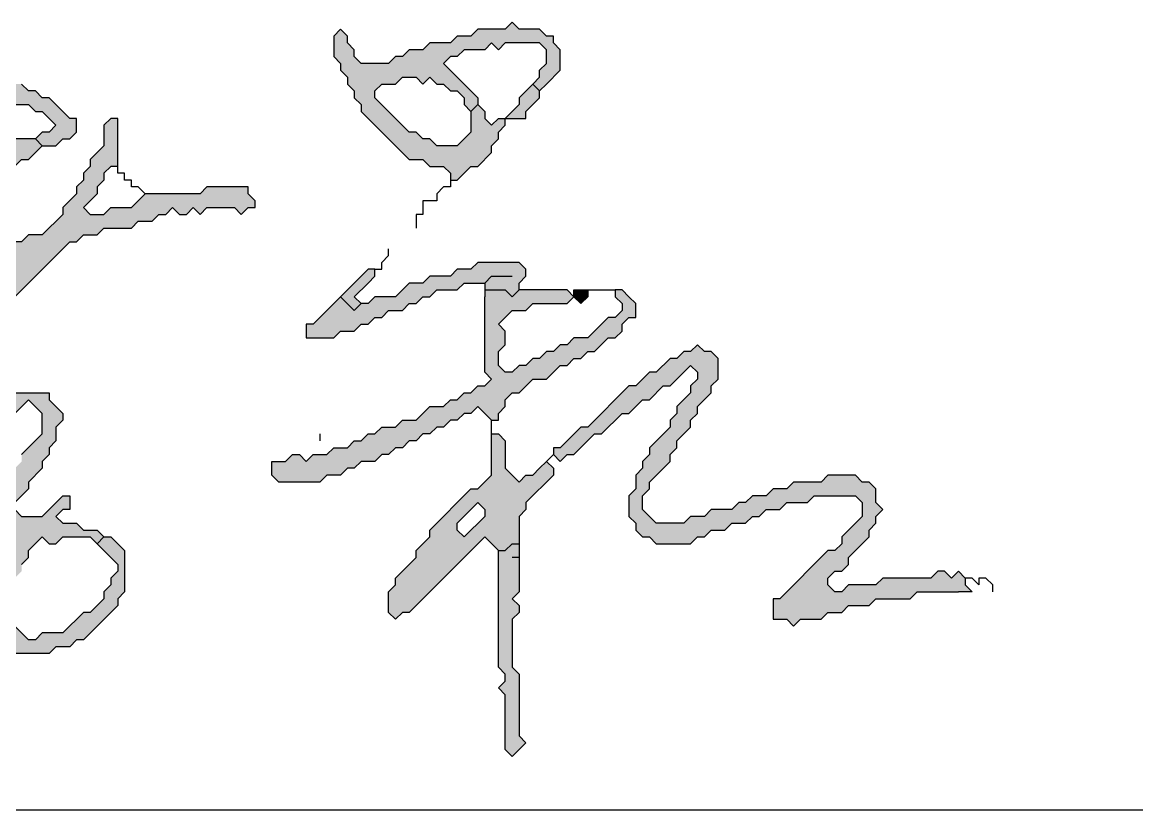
# Model space of a CAD drawing. Header units: millimetres. Extents: x 434053 to 1059003, y -2417481 to 936527.
# Drawn here: x 634344 to 635326, y -2047353 to -2046659 of the extents above; entities that cross this region are included whole.
import ezdxf

# ---------------------------------------------------------------- set-up
doc = ezdxf.new("R2010")
doc.units = ezdxf.units.MM
doc.header["$LTSCALE"] = 1000
doc.header["$MEASUREMENT"] = 0
for name, color, linetype in [('TITLIN', 7, 'Continuous'), ('图框层', 3, 'Continuous'), ('电子签名', 6, 'Continuous')]:
    doc.layers.add(name, color=color, linetype=linetype)

# ---------------------------------------------------------------- blocks, each defined once
blk = doc.blocks.new('fdaf')
at = {"linetype": 'Continuous'}
h = blk.add_hatch(color=256, dxfattribs=at)
h.paths.add_polyline_path([(1541.811449690722, 683.8900260612882), (1541.811449690722, 704.89002606129), (1534.812149689533, 711.8893260429213), (1534.812149689533, 718.890726050322), (1527.812849688315, 718.890726050322), (1520.811449671135, 725.8900260515093), (1499.813549667597, 725.8900260515093), (1492.812149669946, 732.8893260526984), (1485.812849688315, 725.8900260515093), (1457.811449671135, 725.8900260515093), (1450.812149669946, 718.890726050322), (1436.811449671135, 718.890726050322), (1429.812149669946, 711.8893260429213), (1408.812149689533, 711.8893260429213), (1401.812849688315, 704.89002606129), (1387.812149689533, 704.89002606129), (1380.810749672324, 697.8907260601009), (1373.811449671135, 697.8907260601009), (1366.812149669946, 690.8893260624773), (1338.812849668757, 690.8893260624773), (1331.813549687125, 697.8907260601009), (1331.813549687125, 704.89002606129), (1324.812149689533, 711.8893260429213), (1324.812149689533, 718.890726050322), (1317.812849688344, 725.8900260515093), (1310.811449671135, 718.890726050322), (1310.811449671135, 697.8907260601009), (1317.812849688344, 690.8893260624773), (1317.812849688344, 683.8900260612882), (1324.812149689533, 676.8907260601009), (1324.812149689533, 669.8893260527002), (1331.813549687125, 662.8900260515111), (1331.813549687125, 655.8907260503202), (1338.812849668757, 648.8893260527002), (1338.812849668757, 641.8900260515111), (1387.812149689533, 592.890726050322), (1401.812849688315, 592.890726050322), (1408.812149689533, 585.8893260526984), (1422.812849668757, 585.8893260526984), (1429.812149669946, 578.8900260515111), (1429.812149669946, 571.890726050322), (1436.811449671135, 571.890726050322), (1450.812149669946, 585.8893260526984), (1457.811449671135, 585.8893260526984), (1471.812149689533, 599.8900260515111), (1471.812149689533, 606.8893260527002), (1478.811449690693, 613.890726060099), (1478.811449690693, 620.89002606129), (1485.812849688315, 627.8893260624791), (1485.812849688315, 634.8907260503202), (1478.811449690693, 634.8907260503202), (1471.812149689533, 627.8893260624791), (1464.810749672324, 634.8907260503202), (1464.810749672324, 641.8900260515111), (1457.811449671135, 648.8893260527002), (1450.812149669946, 641.8900260515111), (1450.812149669946, 620.89002606129), (1436.811449671135, 606.8893260527002), (1415.813549667597, 606.8893260527002), (1408.812149689533, 613.890726060099), (1401.812849688315, 613.890726060099), (1394.811449690693, 620.89002606129), (1387.812149689533, 620.89002606129), (1352.811449671135, 655.8907260503202), (1352.811449671135, 662.8900260515111), (1359.812849668757, 669.8893260527002), (1373.811449671135, 669.8893260527002), (1380.810749672324, 676.8907260601009), (1394.811449690693, 676.8907260601009), (1401.812849688315, 669.8893260527002), (1408.812149689533, 676.8907260601009), (1415.813549667597, 669.8893260527002), (1422.812849668757, 669.8893260527002), (1429.812149669946, 662.8900260515111), (1436.811449671135, 662.8900260515111), (1443.812849668757, 655.8907260503202), (1443.812849668757, 648.8893260527002), (1450.812149669946, 641.8900260515111), (1457.811449671135, 648.8893260527002), (1457.811449671135, 655.8907260503202), (1443.812849668757, 669.8893260527002), (1422.812849668757, 690.8893260624773), (1429.812149669946, 697.8907260601009), (1436.811449671135, 697.8907260601009), (1443.812849668757, 704.89002606129), (1464.810749672324, 704.89002606129), (1471.812149689533, 711.8893260429213), (1478.811449690693, 704.89002606129), (1485.812849688315, 711.8893260429213), (1520.811449671135, 711.8893260429213), (1527.812849688315, 704.89002606129), (1527.812849688315, 690.8893260624773), (1520.811449671135, 683.8900260612882), (1520.811449671135, 676.8907260601009), (1513.812149669946, 669.8893260527002), (1520.812499688938, 662.8889760630718), (1527.812849688315, 669.8893260527002)])
h.paths.add_polyline_path([(1506.812849668786, 641.8900260515111), (1520.811449671135, 655.8907260503202), (1520.811449671135, 662.8900260515111), (1513.812149669946, 669.8893260527002), (1499.813549667597, 655.8907260503202), (1499.813549667597, 648.8893260527002), (1485.812849688315, 634.8907260503202), (1506.812849668786, 634.8907260503202)], flags=17)
for points in [[(992.5684573175095, 669.8893260527002), (985.5670573199168, 669.8893260527002), (978.5677573186986, 676.8907260601009), (964.5691573359072, 676.8907260601009), (957.5677573382563, 669.8893260527002), (957.5677573382563, 634.8907260503202), (964.5691573359072, 627.8893260624791), (964.5691573359072, 613.890726060099), (950.5684573370963, 599.8900260515111), (943.5691573359072, 599.8900260515111), (936.569857334689, 592.890726050322), (922.5691573163203, 592.890726050322), (915.5677573186986, 585.8893260526984), (901.5670573394455, 585.8893260526984), (894.5677573382563, 578.8900260515111), (880.5691573359072, 578.8900260515111), (873.5677573382563, 571.890726050322), (866.5684573370672, 571.890726050322), (859.5691573359072, 564.8893260526984), (838.5691573163203, 564.8893260526984), (831.5698573151312, 557.8900260515111), (838.5691573163203, 550.8907260601009), (838.5691573163203, 543.8893260624773), (845.5684573175095, 543.8893260624773), (852.569857334689, 550.8907260601009), (866.5684573370672, 550.8907260601009), (880.5691573359072, 564.8893260526984), (901.5670573394455, 564.8893260526984), (908.5684573175095, 571.890726050322), (922.5691573163203, 571.890726050322), (929.5684573175095, 578.8900260515111), (943.5691573359072, 578.8900260515111), (950.5684573370963, 585.8893260526984), (957.5677573382563, 585.8893260526984), (964.5691573359072, 578.8900260515111), (964.5691573359072, 543.8893260624773), (957.5677573382563, 536.89002606129), (957.5677573382563, 522.8893260527002), (964.5691573359072, 515.8900260515093), (957.5677573382563, 508.8907260503202), (964.5691573359072, 501.8893260527002), (971.5684573370963, 501.8893260527002), (978.5677573186986, 508.8907260503202), (971.5684573370963, 515.8900260515093), (971.5684573370963, 529.8907260601009), (978.5677573186986, 536.89002606129), (978.5677573186986, 578.8900260515111), (992.5684573175095, 592.890726050322), (999.5677573186986, 592.890726050322), (1013.568457337096, 606.8893260527002), (1006.569157335907, 613.890726060099), (985.5670573199168, 613.890726060099), (978.5677573186986, 620.89002606129), (978.5677573186986, 641.8900260515111), (985.5670573199168, 648.8893260527002), (999.5677573186986, 648.8893260527002), (1006.569157335907, 641.8900260515111), (1013.568457337096, 641.8900260515111), (1027.569157335907, 627.8893260624791), (1020.569857334689, 620.89002606129), (1013.568457337096, 620.89002606129), (1006.568107631028, 613.8917760485383), (1013.568457337096, 606.8893260527002), (1027.569157335907, 606.8893260527002), (1034.568457337096, 613.890726060099), (1041.567757338256, 613.890726060099), (1048.56915731632, 620.89002606129), (1048.56915731632, 634.8907260503202), (1041.567757338256, 634.8907260503202), (1020.569857334689, 655.8907260503202), (1013.568457337096, 655.8907260503202), (1006.569157335907, 662.8900260515111), (999.5677573186986, 662.8900260515111)], [(1041.567757338256, 508.8907260503202), (1048.56915731632, 508.8907260503202), (1055.568457317509, 515.8900260515093), (1069.567057319917, 515.8900260515093), (1076.568457317509, 522.8893260527002), (1104.569857334689, 522.8893260527002), (1111.569157335907, 529.8907260601009), (1125.567757318699, 529.8907260601009), (1132.56915731632, 536.89002606129), (1139.568457317509, 536.89002606129), (1146.567757318699, 543.8893260624773), (1153.567057319917, 536.89002606129), (1160.568457337096, 536.89002606129), (1167.567757338256, 543.8893260624773), (1174.567057339445, 536.89002606129), (1181.568457337096, 543.8893260624773), (1209.567757318699, 543.8893260624773), (1216.56915731632, 536.89002606129), (1223.568457317509, 543.8893260624773), (1230.567757318699, 543.8893260624773), (1230.567757318699, 550.8907260601009), (1223.568457317509, 557.8900260515111), (1223.568457317509, 564.8893260526984), (1181.568457337096, 564.8893260526984), (1174.567057339445, 557.8900260515111), (1118.568457337096, 557.8900260515111), (1104.569857334689, 543.8893260624773), (1083.567757318699, 543.8893260624773), (1076.568457317509, 536.89002606129), (1062.567757318699, 536.89002606129), (1055.568457317509, 543.8893260624773), (1069.567057319917, 557.8900260515111), (1069.567057319917, 564.8893260526984), (1076.568457317509, 571.890726050322), (1076.568457317509, 578.8900260515111), (1083.567757318699, 585.8893260526984), (1090.569157335907, 585.8893260526984), (1090.569157335907, 634.8907260503202), (1083.567757318699, 634.8907260503202), (1076.568457317509, 627.8893260624791), (1076.568457317509, 606.8893260527002), (1062.567757318699, 592.890726050322), (1062.567757318699, 585.8893260526984), (1055.568457317509, 578.8900260515111), (1055.568457317509, 571.890726050322), (1048.56915731632, 564.8893260526984), (1048.56915731632, 557.8900260515111), (1034.568457337096, 543.8893260624773), (1034.568457337096, 536.89002606129), (1013.568457337096, 515.8900260515093), (999.5677573186986, 515.8900260515093), (992.5684573175095, 508.8907260503202), (978.5677573186986, 508.8907260503202), (971.5684573370963, 501.8893260527002), (964.5691573359072, 501.8893260527002), (957.5677573382563, 494.8900260515093), (943.5691573359072, 494.8900260515093), (936.569857334689, 487.8907260503202), (922.5691573163203, 487.8907260503202), (915.5677573186986, 480.8893260624791), (901.5670573394455, 480.8893260624791), (894.5677573382563, 473.89002606129), (880.5691573359072, 473.89002606129), (873.5677573382563, 466.890726060099), (859.5691573359072, 466.890726060099), (852.569857334689, 459.8893260527002), (824.5684573175095, 459.8893260527002), (817.5670573394455, 452.8900260515111), (796.5691573359072, 452.8900260515111), (789.5677573186986, 445.890726050322), (761.5684573175095, 445.890726050322), (754.5691573163203, 438.8893260527002), (747.5698573151312, 445.890726050322), (740.5684573370672, 438.8893260527002), (719.5684573370672, 438.8893260527002), (712.5670573199168, 431.8900260515111), (705.5677573187277, 431.8900260515111), (705.5677573187277, 424.890726050322), (712.5670573199168, 417.8893260526984), (747.5698573151312, 417.8893260526984), (754.5691573163203, 424.890726050322), (782.5684573175095, 424.890726050322), (789.5677573186986, 431.8900260515111), (796.5691573359072, 424.890726050322), (810.5677573382563, 438.8893260527002), (817.5670573394455, 438.8893260527002), (824.5684573175095, 431.8900260515111), (831.5698573151312, 438.8893260527002), (838.5691573163203, 438.8893260527002), (845.5684573175095, 445.890726050322), (859.5691573359072, 445.890726050322), (866.5684573370672, 452.8900260515111), (901.5670573394455, 452.8900260515111), (908.5684573175095, 459.8893260527002), (915.5677573186986, 459.8893260527002), (922.5691573163203, 466.890726060099), (929.5684573175095, 466.890726060099), (936.569857334689, 473.89002606129), (957.5677573382563, 473.89002606129), (971.5684573370963, 487.8907260503202), (978.5677573186986, 487.8907260503202), (985.5670573199168, 480.8893260624791), (985.5670573199168, 473.89002606129), (915.5677573186986, 403.8907260601009), (915.5677573186986, 396.8893260624773), (845.5684573175095, 326.8900260612882), (845.5684573175095, 305.8900260515111), (852.569857334689, 298.8907260503202), (859.5691573359072, 305.8900260515111), (866.5684573370672, 305.8900260515111), (866.5684573370672, 312.8893260527002), (873.5677573382563, 319.8907260601009), (880.5691573359072, 319.8907260601009), (894.5677573382563, 333.8893260429213), (901.5670573394455, 333.8893260429213), (908.5684573175095, 326.8900260612882), (908.5684573175095, 319.8907260601009), (915.5677573186986, 312.8893260527002), (929.5684573175095, 312.8893260527002), (936.569857334689, 319.8907260601009), (950.5684573370963, 319.8907260601009), (964.5691573359072, 333.8893260429213), (985.5670573199168, 333.8893260429213), (999.5677573186986, 347.8900260515093), (1013.568457337096, 333.8893260429213), (1013.568457337096, 312.8893260527002), (992.5684573175095, 291.8893260527002), (992.5684573175095, 284.8900260515111), (985.5670573199168, 277.890726050322), (985.5670573199168, 270.8893260527002), (978.5677573186986, 263.8900260515111), (978.5677573186986, 256.890726050322), (971.5684573370963, 249.8893260624791), (971.5684573370963, 228.8893260526984), (978.5677573186986, 221.8900260515111), (978.5677573186986, 214.890726050322), (985.5670573199168, 207.8893260526984), (985.5670573199168, 200.8900260515093), (971.5684573370963, 186.8893260429213), (971.5684573370963, 179.8900260612882), (964.5691573359072, 172.8907260601009), (964.5691573359072, 116.8900260515111), (971.5684573370963, 109.890726050322), (971.5684573370963, 102.8893260624791), (985.5670573199168, 88.89072606010086), (1020.569857334689, 88.89072606010086), (1027.569157335907, 95.89002606128997), (1041.567757338256, 95.89002606128997), (1048.56915731632, 102.8893260624791), (1055.568457317509, 102.8893260624791), (1090.569157335907, 137.8900260515111), (1090.569157335907, 144.8893260527002), (1097.568457337096, 151.8907260601009), (1097.568457337096, 193.890726050322), (1083.567757318699, 207.8893260526984), (1076.568457317509, 207.8893260526984), (1069.567057319917, 200.8900260515093), (1090.569157335907, 179.8900260612882), (1090.569157335907, 172.8907260601009), (1083.567757318699, 165.8893260624791), (1083.567757318699, 158.8900260612882), (1076.568457317509, 151.8907260601009), (1076.568457317509, 144.8893260527002), (1062.567757318699, 130.8907260503202), (1055.568457317509, 130.8907260503202), (1034.568457337096, 109.890726050322), (1013.568457337096, 109.890726050322), (1006.569157335907, 102.8893260624791), (999.5677573186986, 102.8893260624791), (985.5670573199168, 116.8900260515111), (985.5670573199168, 137.8900260515111), (978.5677573186986, 144.8893260527002), (978.5677573186986, 151.8907260601009), (985.5670573199168, 158.8900260612882), (985.5670573199168, 165.8893260624791), (992.5684573175095, 172.8907260601009), (992.5684573175095, 179.8900260612882), (999.5677573186986, 186.8893260429213), (999.5677573186986, 193.890726050322), (1013.568457337096, 207.8893260526984), (1020.569857334689, 200.8900260515093), (1027.569157335907, 200.8900260515093), (1034.568457337096, 207.8893260526984), (1062.567757318699, 207.8893260526984), (1069.566007321671, 200.8889763662191), (1076.568457317509, 207.8893260526984), (1069.567057319917, 214.890726050322), (1055.568457317509, 214.890726050322), (1048.56915731632, 221.8900260515111), (1034.568457337096, 221.8900260515111), (1027.569157335907, 228.8893260526984), (1034.568457337096, 235.8907260601009), (1041.567757338256, 235.8907260601009), (1041.567757338256, 249.8893260624791), (1034.568457337096, 249.8893260624791), (1020.569857334689, 235.8907260601009), (1013.568457337096, 228.8893260526984), (992.5684573175095, 228.8893260526984), (985.5670573199168, 235.8907260601009), (985.5670573199168, 242.89002606129), (999.5677573186986, 256.890726050322), (999.5677573186986, 263.8900260515111), (1013.568457337096, 277.890726050322), (1013.568457337096, 284.8900260515111), (1020.569857334689, 291.8893260527002), (1020.569857334689, 298.8907260503202), (1027.569157335907, 305.8900260515111), (1027.569157335907, 319.8907260601009), (1034.568457337096, 326.8900260612882), (1034.568457337096, 333.8893260429213), (1020.569857334689, 347.8900260515093), (1020.569857334689, 354.8893260527002), (999.5677573186986, 354.8893260527002), (957.5677573382563, 354.8893260527002), (950.5684573370963, 347.8900260515093), (929.5684573175095, 347.8900260515093), (922.5691573163203, 340.890726050322), (901.5670573394455, 340.890726050322), (894.5677573382563, 347.8900260515093), (901.5670573394455, 354.8893260527002), (901.5670573394455, 361.890726050322), (929.5684573175095, 389.89002606129), (936.569857334689, 389.89002606129), (936.569857334689, 396.8893260624773), (985.5670573199168, 445.890726050322), (985.5670573199168, 452.8900260515111)], [(1513.812149669946, 368.8900260515093), (1527.812849688315, 368.8900260515093), (1541.811449690722, 382.8907260601009), (1548.810749691882, 382.8907260601009), (1555.812149689533, 389.89002606129), (1562.811449690722, 389.89002606129), (1569.810749672324, 396.8893260624773), (1576.812149669946, 396.8893260624773), (1590.812849668786, 410.8900260515111), (1597.812149669946, 410.8900260515111), (1604.811449671135, 417.8893260526984), (1604.811449671135, 424.890726050322), (1611.812849688315, 431.8900260515111), (1618.812149689533, 431.8900260515111), (1618.812149689533, 445.890726050322), (1611.812849688315, 452.8900260515111), (1604.811449671135, 459.8893260527002), (1597.812149669946, 459.8893260527002), (1597.812149669946, 452.8900260515111), (1604.811449671135, 445.890726050322), (1604.811449671135, 438.8893260527002), (1597.812149669946, 431.8900260515111), (1590.812849668786, 431.8900260515111), (1569.810749672324, 410.8900260515111), (1555.812149689533, 410.8900260515111), (1548.810749691882, 403.8907260601009), (1541.811449690722, 403.8907260601009), (1534.812149689533, 396.8893260624773), (1527.812849688315, 396.8893260624773), (1520.811449671135, 389.89002606129), (1513.812149669946, 389.89002606129), (1506.812849668786, 382.8907260601009), (1499.813549667597, 382.8907260601009), (1492.812149669946, 375.8893260526984), (1485.812849688315, 375.8893260526984), (1478.811449690693, 382.8907260601009), (1478.811449690693, 396.8893260624773), (1485.812849688315, 403.8907260601009), (1485.812849688315, 417.8893260526984), (1478.811449690693, 424.890726050322), (1492.812149669946, 438.8893260527002), (1506.812849668786, 438.8893260527002), (1513.812149669946, 445.890726050322), (1548.810749691882, 445.890726050322), (1555.812149689533, 452.8900260515111), (1548.810749691882, 459.8893260527002), (1499.813549667597, 459.8893260527002), (1492.812149669946, 452.8900260515111), (1485.812849688315, 459.8893260527002), (1464.810749672324, 459.8893260527002), (1464.810749672324, 452.8900260515111), (1464.810749672324, 375.8893260526984), (1471.812149689533, 368.8900260515093), (1464.810749672324, 361.890726050322), (1457.811449671135, 361.890726050322), (1450.812149669946, 354.8893260527002), (1443.812849668757, 354.8893260527002), (1436.811449671135, 347.8900260515093), (1429.812149669946, 347.8900260515093), (1422.812849668757, 340.890726050322), (1408.812149689533, 340.890726050322), (1394.811449690693, 326.8900260612882), (1380.810749672324, 326.8900260612882), (1373.811449671135, 319.8907260601009), (1359.812849668757, 319.8907260601009), (1352.811449671135, 312.8893260527002), (1345.812149669946, 312.8893260527002), (1338.812849668757, 305.8900260515111), (1331.813549687125, 305.8900260515111), (1324.812149689533, 298.8907260503202), (1310.811449671135, 298.8907260503202), (1303.812149669946, 291.8893260527002), (1289.811449671135, 291.8893260527002), (1282.812149669946, 284.8900260515111), (1275.812849668757, 291.8893260527002), (1268.811449671135, 291.8893260527002), (1261.812149689533, 284.8900260515111), (1247.813549687125, 284.8900260515111), (1247.813549687125, 270.8893260527002), (1254.812849688344, 263.8900260515111), (1296.810749672353, 263.8900260515111), (1303.812149669946, 270.8893260527002), (1317.812849688344, 270.8893260527002), (1324.812149689533, 277.890726050322), (1331.813549687125, 277.890726050322), (1338.812849668757, 284.8900260515111), (1352.811449671135, 284.8900260515111), (1359.812849668757, 291.8893260527002), (1366.812149669946, 291.8893260527002), (1373.811449671135, 298.8907260503202), (1380.810749672324, 298.8907260503202), (1387.812149689533, 305.8900260515111), (1394.811449690693, 305.8900260515111), (1401.812849688315, 312.8893260527002), (1408.812149689533, 312.8893260527002), (1415.813549667597, 319.8907260601009), (1422.812849668757, 319.8907260601009), (1429.812149669946, 326.8900260612882), (1436.811449671135, 326.8900260612882), (1443.812849668757, 333.8893260429213), (1450.812149669946, 333.8893260429213), (1457.811449671135, 340.890726050322), (1471.812149689533, 326.8900260612882), (1478.811449690693, 326.8900260612882), (1478.811449690693, 333.8893260429213), (1485.812849688315, 340.890726050322), (1485.812849688315, 347.8900260515093), (1492.812149669946, 354.8893260527002), (1499.813549667597, 354.8893260527002)], [(1569.810749672324, 459.8893260527002), (1555.812149689533, 459.8893260527002), (1555.812149689533, 452.8900260515111), (1562.811449690722, 445.890726050322), (1569.810749672324, 452.8900260515111)], [(1674.812849668786, 382.8907260601009), (1681.812149669946, 375.8893260526984), (1681.812149669946, 368.8900260515093), (1674.812849668786, 361.890726050322), (1674.812849668786, 354.8893260527002), (1660.812149669946, 340.890726050322), (1660.812149669946, 333.8893260429213), (1653.810749672324, 326.8900260612882), (1653.810749672324, 319.8907260601009), (1632.810749691882, 298.8907260503202), (1632.810749691882, 291.8893260527002), (1625.811449690722, 284.8900260515111), (1625.811449690722, 277.890726050322), (1618.812149689533, 270.8893260527002), (1618.812149689533, 256.890726050322), (1611.812849688315, 249.8893260624791), (1611.812849688315, 228.8893260526984), (1618.812149689533, 221.8900260515111), (1618.812149689533, 214.890726050322), (1625.811449690722, 207.8893260526984), (1632.810749691882, 207.8893260526984), (1639.812149669946, 200.8900260515093), (1674.812849668786, 200.8900260515093), (1681.812149669946, 207.8893260526984), (1688.813549687125, 207.8893260526984), (1695.812849688315, 214.890726050322), (1709.811449690722, 214.890726050322), (1716.812849668786, 221.8900260515111), (1730.811449671135, 221.8900260515111), (1737.810749672324, 228.8893260526984), (1744.812149669946, 228.8893260526984), (1751.813549687125, 235.8907260601009), (1765.812149689533, 235.8907260601009), (1772.813549687125, 242.89002606129), (1793.811449671135, 242.89002606129), (1800.812849668786, 249.8893260624791), (1842.812849688315, 249.8893260624791), (1849.812149689533, 242.89002606129), (1849.812149689533, 228.8893260526984), (1828.812149669946, 207.8893260526984), (1828.812149669946, 200.8900260515093), (1821.810749672324, 193.890726050322), (1814.811449671135, 193.890726050322), (1765.812149689533, 144.8893260527002), (1758.812849688315, 144.8893260527002), (1758.812849688315, 123.8893260527002), (1772.813549687125, 123.8893260527002), (1779.812849688315, 116.8900260515111), (1786.812149689533, 123.8893260527002), (1807.812149669946, 123.8893260527002), (1814.811449671135, 130.8907260503202), (1828.812149669946, 130.8907260503202), (1835.811449671135, 137.8900260515111), (1856.813549687125, 137.8900260515111), (1863.812849668786, 144.8893260527002), (1898.811449671135, 144.8893260527002), (1905.810749672324, 151.8907260601009), (1947.812849668786, 151.8907260601009), (1961.811449671135, 151.8907260601009), (1954.812149669946, 158.8900260612882), (1954.812149669946, 165.8893260624791), (1947.812849668786, 172.8907260601009), (1940.813549667568, 165.8893260624791), (1933.812149689504, 172.8907260601009), (1926.812849688315, 172.8907260601009), (1919.811449690722, 165.8893260624791), (1870.812149669946, 165.8893260624791), (1863.812849668786, 158.8900260612882), (1835.811449671135, 158.8900260612882), (1828.812149669946, 151.8907260601009), (1821.810749672324, 151.8907260601009), (1814.811449671135, 158.8900260612882), (1814.811449671135, 165.8893260624791), (1821.810749672324, 172.8907260601009), (1828.812149669946, 172.8907260601009), (1835.811449671135, 179.8900260612882), (1835.811449671135, 186.8893260429213), (1856.813549687125, 207.8893260526984), (1856.813549687125, 214.890726050322), (1863.812849668786, 221.8900260515111), (1863.812849668786, 228.8893260526984), (1870.812149669946, 235.8907260601009), (1863.812849668786, 242.89002606129), (1863.812849668786, 256.890726050322), (1856.813549687125, 263.8900260515111), (1849.812149689533, 263.8900260515111), (1842.812849688315, 270.8893260527002), (1814.811449671135, 270.8893260527002), (1807.812149669946, 263.8900260515111), (1779.812849688315, 263.8900260515111), (1772.813549687125, 256.890726050322), (1758.812849688315, 256.890726050322), (1751.813549687125, 249.8893260624791), (1737.810749672324, 249.8893260624791), (1730.811449671135, 242.89002606129), (1723.812149669946, 242.89002606129), (1716.812849668786, 235.8907260601009), (1695.812849688315, 235.8907260601009), (1688.813549687125, 228.8893260526984), (1674.812849668786, 228.8893260526984), (1667.813549667597, 221.8900260515111), (1639.812149669946, 221.8900260515111), (1625.811449690722, 235.8907260601009), (1625.811449690722, 249.8893260624791), (1632.810749691882, 256.890726050322), (1632.810749691882, 263.8900260515111), (1653.810749672324, 284.8900260515111), (1653.810749672324, 291.8893260527002), (1660.812149669946, 298.8907260503202), (1660.812149669946, 305.8900260515111), (1674.812849668786, 319.8907260601009), (1674.812849668786, 326.8900260612882), (1681.812149669946, 333.8893260429213), (1681.812149669946, 340.890726050322), (1695.812849688315, 354.8893260527002), (1695.812849688315, 361.890726050322), (1702.812149689533, 368.8900260515093), (1702.812149689533, 389.89002606129), (1695.812849688315, 396.8893260624773), (1688.813549687125, 396.8893260624773), (1681.812149669946, 403.8907260601009), (1674.812849668786, 396.8893260624773), (1667.813549667597, 396.8893260624773), (1660.812149669946, 389.89002606129), (1653.810749672324, 389.89002606129), (1639.812149669946, 375.8893260526984), (1632.810749691882, 375.8893260526984), (1618.812149689533, 361.890726050322), (1611.812849688315, 361.890726050322), (1569.810749672324, 319.8907260601009), (1562.811449690722, 319.8907260601009), (1541.811449690722, 298.8907260503202), (1534.812149689533, 298.8907260503202), (1534.812149689533, 291.8893260527002), (1541.811449690722, 284.8900260515111), (1548.810749691882, 291.8893260527002), (1555.812149689533, 291.8893260527002), (1576.812149669946, 312.8893260527002), (1583.813549667597, 312.8893260527002), (1604.811449671135, 333.8893260429213), (1611.812849688315, 333.8893260429213), (1625.811449690722, 347.8900260515093), (1632.810749691882, 347.8900260515093), (1646.811449671135, 361.890726050322), (1653.810749672324, 361.890726050322)], [(1499.813549667597, 186.8893260429213), (1499.813549667597, 200.8900260515093), (1492.812149669946, 200.8900260515093), (1485.812849688315, 193.890726050322), (1478.811449690693, 193.890726050322), (1478.811449690693, 74.89002605151109), (1485.812849688315, 67.89072605032197), (1485.812849688315, 60.88932605269838), (1478.811449690693, 53.89002605151109), (1485.812849688315, 46.89072605032197), (1485.812849688315, -9.109973948488914), (1492.812149669946, -16.10927394967985), (1506.812849668786, -2.110673947299802), (1499.813549667597, 4.89072606010086), (1499.813549667597, 67.89072605032197), (1492.812149669946, 74.89002605151109), (1492.812149669946, 123.8893260527002), (1499.813549667597, 130.8907260503202), (1499.813549667597, 137.8900260515111), (1492.812149669946, 144.8893260527002), (1499.813549667597, 151.8907260601009)]]:
    blk.add_hatch(color=256, dxfattribs=at).paths.add_polyline_path(points)
h = blk.add_hatch(color=256, dxfattribs=at)
h.paths.add_polyline_path([(1506.812849668786, 480.8893260624791), (1499.813549667597, 487.8907260503202), (1457.811449671135, 487.8907260503202), (1450.812149669946, 480.8893260624791), (1436.811449671135, 480.8893260624791), (1429.812149669946, 473.89002606129), (1408.812149689533, 473.89002606129), (1401.812849688315, 466.890726060099), (1387.812149689533, 466.890726060099), (1373.811449671135, 452.8900260515111), (1352.811449671135, 452.8900260515111), (1345.812149669946, 445.890726050322), (1338.812849668757, 445.890726050322), (1331.813549687125, 438.8893260527002), (1317.812849688344, 452.8900260515111), (1289.811449671135, 424.890726050322), (1282.812149669946, 424.890726050322), (1282.812149669946, 410.8900260515111), (1310.811449671135, 410.8900260515111), (1317.812849688344, 417.8893260526984), (1331.813549687125, 417.8893260526984), (1338.812849668757, 424.890726050322), (1345.812149669946, 424.890726050322), (1352.811449671135, 431.8900260515111), (1359.812849668757, 431.8900260515111), (1366.812149669946, 438.8893260527002), (1380.810749672324, 438.8893260527002), (1387.812149689533, 445.890726050322), (1394.811449690693, 445.890726050322), (1401.812849688315, 452.8900260515111), (1408.812149689533, 452.8900260515111), (1415.813549667597, 459.8893260527002), (1436.811449671135, 459.8893260527002), (1443.812849668757, 466.890726060099), (1464.810749672324, 466.890726060099), (1464.810749672324, 459.8893260527002), (1485.812849688315, 459.8893260527002), (1492.812149669946, 452.8900260515111), (1499.813549667597, 459.8893260527002), (1499.813549667597, 466.890726060099), (1506.812849668786, 473.89002606129)])
h.paths.add_polyline_path([(1352.811449671135, 473.89002606129), (1352.811449671135, 480.8893260624791), (1345.812149669946, 480.8893260624791), (1317.812849688344, 452.8900260515111), (1331.813549687125, 438.8893260527002), (1338.812849668757, 445.890726050322), (1331.813549687125, 452.8900260515111), (1345.812149669946, 466.890726060099)], flags=16)
h = blk.add_hatch(color=256, dxfattribs=at)
h.paths.add_polyline_path([(1506.812849668786, 242.89002606129), (1534.812149689533, 270.8893260527002), (1534.812149689533, 277.890726050322), (1527.81179967054, 284.8910760595063), (1520.811449671135, 277.890726050322), (1513.812149669946, 270.8893260527002), (1506.812849668786, 270.8893260527002), (1499.813549667597, 263.8900260515111), (1485.812849688315, 277.890726050322), (1485.812849688315, 305.8900260515111), (1478.811449690693, 312.8893260527002), (1471.812149689533, 312.8893260527002), (1471.812149689533, 270.8893260527002), (1457.811449671135, 256.890726050322), (1450.812149669946, 256.890726050322), (1408.812149689533, 214.890726050322), (1408.812149689533, 207.8893260526984), (1394.811449690693, 193.890726050322), (1394.811449690693, 186.8893260429213), (1373.811449671135, 165.8893260624791), (1373.811449671135, 158.8900260612882), (1366.812149669946, 151.8907260601009), (1366.812149669946, 130.8907260503202), (1373.811449671135, 123.8893260527002), (1380.810749672324, 130.8907260503202), (1387.812149689533, 130.8907260503202), (1464.810749672324, 207.8893260526984), (1478.811449690693, 193.890726050322), (1485.812849688315, 193.890726050322), (1492.812149669946, 200.8900260515093), (1499.813549667597, 200.8900260515093), (1499.813549667597, 228.8893260526984), (1506.812849668786, 235.8907260601009)])
h.paths.add_polyline_path([(1464.810749672324, 235.8907260601009), (1464.810749672324, 228.8893260526984), (1443.812849668757, 207.8893260526984), (1436.811449671135, 214.890726050322), (1436.811449671135, 221.8900260515111), (1457.811449671135, 242.89002606129)], flags=16)
for p, q in [((1527.812849688315, 669.8893260527038), (1520.812499688938, 662.8889760630773)), ((1443.812849668757, 648.8893260527038), (1450.812149669946, 641.8900260515165)), ((1013.568457337096, 620.8900260612954), (1006.568107631028, 613.8917760485419)), ((1464.810749672324, 459.8893260527038), (1464.810749672324, 452.8900260515147)), ((1520.811449671135, 277.8907260503274), (1527.81179967054, 284.8910760595099)), ((1062.567757318699, 207.8893260527038), (1069.566007321671, 200.8889763662228)), ((1961.811449671135, 151.8907260601045), (1947.812849668786, 151.8907260601045))]:
    blk.add_line(p, q, dxfattribs=at)
for points in [[(1527.812849688315, 718.8907260503256), (1520.811449671135, 725.8900260515147), (1499.813549667597, 725.8900260515147), (1492.812149669946, 732.8893260527038), (1485.812849688315, 725.8900260515147), (1457.811449671135, 725.8900260515147), (1450.812149669946, 718.8907260503256), (1436.811449671135, 718.8907260503256), (1429.812149669946, 711.8893260429268), (1408.812149689533, 711.8893260429268), (1401.812849688315, 704.8900260612936), (1387.812149689533, 704.8900260612936), (1380.810749672324, 697.8907260601045), (1373.811449671135, 697.8907260601045), (1366.812149669946, 690.8893260624827), (1338.812849668757, 690.8893260624827), (1331.813549687125, 697.8907260601045), (1331.813549687125, 704.8900260612936), (1324.812149689533, 711.8893260429268), (1324.812149689533, 718.8907260503256), (1317.812849688344, 725.8900260515147), (1310.811449671135, 718.8907260503256), (1310.811449671135, 697.8907260601045), (1317.812849688344, 690.8893260624827), (1317.812849688344, 683.8900260612936), (1324.812149689533, 676.8907260601045), (1324.812149689533, 669.8893260527038), (1331.813549687125, 662.8900260515165), (1331.813549687125, 655.8907260503256), (1338.812849668757, 648.8893260527038), (1338.812849668757, 641.8900260515165), (1387.812149689533, 592.8907260503256), (1401.812849688315, 592.8907260503256), (1408.812149689533, 585.8893260527038), (1422.812849668757, 585.8893260527038), (1429.812149669946, 578.8900260515147), (1429.812149669946, 571.8907260503256)], [(1527.812849688315, 669.8893260527038), (1541.811449690722, 683.8900260612936), (1541.811449690722, 704.8900260612936), (1534.812149689533, 711.8893260429268), (1534.812149689533, 718.8907260503256), (1527.812849688315, 718.8907260503256)], [(1513.812149669946, 669.8893260527038), (1520.811449671135, 676.8907260601045), (1520.811449671135, 683.8900260612936), (1527.812849688315, 690.8893260624827), (1527.812849688315, 704.8900260612936), (1520.811449671135, 711.8893260429268), (1485.812849688315, 711.8893260429268), (1478.811449690693, 704.8900260612936), (1471.812149689533, 711.8893260429268), (1464.810749672324, 704.8900260612936), (1443.812849668757, 704.8900260612936), (1436.811449671135, 697.8907260601045), (1429.812149669946, 697.8907260601045), (1422.812849668757, 690.8893260624827), (1443.812849668757, 669.8893260527038)], [(1013.568457337096, 606.8893260527038), (1027.569157335907, 606.8893260527038), (1034.568457337096, 613.8907260601045), (1041.567757338256, 613.8907260601045), (1048.56915731632, 620.8900260612954), (1048.56915731632, 634.8907260503274), (1041.567757338256, 634.8907260503274), (1020.569857334689, 655.8907260503256), (1013.568457337096, 655.8907260503256), (1006.569157335907, 662.8900260515165), (999.5677573186986, 662.8900260515165), (992.5684573175095, 669.8893260527038)], [(1457.811449671135, 648.8893260527038), (1450.812149669946, 641.8900260515165), (1450.812149669946, 620.8900260612954), (1436.811449671135, 606.8893260527038), (1415.813549667597, 606.8893260527038), (1408.812149689533, 613.8907260601045), (1401.812849688315, 613.8907260601045), (1394.811449690693, 620.8900260612954), (1387.812149689533, 620.8900260612954), (1352.811449671135, 655.8907260503256), (1352.811449671135, 662.8900260515165), (1359.812849668757, 669.8893260527038), (1373.811449671135, 669.8893260527038), (1380.810749672324, 676.8907260601045), (1394.811449690693, 676.8907260601045), (1401.812849688315, 669.8893260527038), (1408.812149689533, 676.8907260601045), (1415.813549667597, 669.8893260527038), (1422.812849668757, 669.8893260527038), (1429.812149669946, 662.8900260515165), (1436.811449671135, 662.8900260515165), (1443.812849668757, 655.8907260503256), (1443.812849668757, 648.8893260527038)], [(1443.812849668757, 669.8893260527038), (1457.811449671135, 655.8907260503256), (1457.811449671135, 648.8893260527038)], [(1513.812149669946, 669.8893260527038), (1499.813549667597, 655.8907260503256), (1499.813549667597, 648.8893260527038), (1485.812849688315, 634.8907260503274)], [(1506.812849668786, 641.8900260515165), (1520.811449671135, 655.8907260503256), (1520.811449671135, 662.8900260515165), (1513.812149669946, 669.8893260527038)], [(1013.568457337096, 606.8893260527038), (1006.569157335907, 613.8907260601045), (985.5670573199168, 613.8907260601045), (978.5677573186986, 620.8900260612954), (978.5677573186986, 641.8900260515165), (985.5670573199168, 648.8893260527038), (999.5677573186986, 648.8893260527038), (1006.569157335907, 641.8900260515165), (1013.568457337096, 641.8900260515165), (1027.569157335907, 627.8893260624827), (1020.569857334689, 620.8900260612954), (1013.568457337096, 620.8900260612954)], [(1457.811449671135, 648.8893260527038), (1464.810749672324, 641.8900260515165), (1464.810749672324, 634.8907260503274), (1471.812149689533, 627.8893260624827), (1478.811449690693, 634.8907260503274), (1485.812849688315, 634.8907260503274)], [(1485.812849688315, 634.8907260503274), (1506.812849668786, 634.8907260503274), (1506.812849668786, 641.8900260515165)], [(1090.569157335907, 585.8893260527038), (1090.569157335907, 634.8907260503274), (1083.567757318699, 634.8907260503274), (1076.568457317509, 627.8893260624827), (1076.568457317509, 606.8893260527038), (1062.567757318699, 592.8907260503256), (1062.567757318699, 585.8893260527038), (1055.568457317509, 578.8900260515147), (1055.568457317509, 571.8907260503256), (1048.56915731632, 564.8893260527038), (1048.56915731632, 557.8900260515147), (1034.568457337096, 543.8893260624827), (1034.568457337096, 536.8900260612936), (1013.568457337096, 515.8900260515147), (999.5677573186986, 515.8900260515147), (992.5684573175095, 508.8907260503256), (978.5677573186986, 508.8907260503256)], [(1478.811449690693, 620.8900260612954), (1485.812849688315, 627.8893260624827), (1485.812849688315, 634.8907260503274)], [(1429.812149669946, 571.8907260503256), (1436.811449671135, 571.8907260503256), (1450.812149669946, 585.8893260527038), (1457.811449671135, 585.8893260527038), (1471.812149689533, 599.8900260515147), (1471.812149689533, 606.8893260527038), (1478.811449690693, 613.8907260601045), (1478.811449690693, 620.8900260612954)], [(978.5677573186986, 508.8907260503256), (971.5684573370963, 515.8900260515147), (971.5684573370963, 529.8907260601045), (978.5677573186986, 536.8900260612936), (978.5677573186986, 578.8900260515147), (992.5684573175095, 592.8907260503256), (999.5677573186986, 592.8907260503256), (1013.568457337096, 606.8893260527038)], [(1090.569157335907, 585.8893260527038), (1083.567757318699, 585.8893260527038), (1076.568457317509, 578.8900260515147), (1076.568457317509, 571.8907260503256), (1069.567057319917, 564.8893260527038), (1069.567057319917, 557.8900260515147), (1055.568457317509, 543.8893260624827), (1062.567757318699, 536.8900260612936), (1076.568457317509, 536.8900260612936), (1083.567757318699, 543.8893260624827), (1104.569857334689, 543.8893260624827), (1118.568457337096, 557.8900260515147)], [(1118.568457337096, 557.8900260515147), (1111.569157335907, 564.8893260527038), (1104.569857334689, 564.8893260527038), (1104.569857334689, 571.8907260503256), (1097.568457337096, 571.8907260503256), (1097.568457337096, 578.8900260515147), (1090.569157335907, 578.8900260515147), (1090.569157335907, 585.8893260527038)], [(1429.812149669946, 571.8907260503256), (1429.812149669946, 564.8893260527038), (1422.812849668757, 564.8893260527038), (1415.813549667597, 557.8900260515147), (1415.813549667597, 550.8907260601045), (1401.812849688315, 550.8907260601045), (1401.812849688315, 536.8900260612936), (1394.811449690693, 536.8900260612936), (1394.811449690693, 522.8893260527057)], [(985.5670573199168, 452.8900260515147), (1041.567757338256, 508.8907260503256), (1048.56915731632, 508.8907260503256), (1055.568457317509, 515.8900260515147), (1069.567057319917, 515.8900260515147), (1076.568457317509, 522.8893260527057), (1104.569857334689, 522.8893260527057), (1111.569157335907, 529.8907260601045), (1125.567757318699, 529.8907260601045), (1132.56915731632, 536.8900260612936), (1139.568457317509, 536.8900260612936), (1146.567757318699, 543.8893260624827), (1153.567057319917, 536.8900260612936), (1160.568457337096, 536.8900260612936), (1167.567757338256, 543.8893260624827), (1174.567057339445, 536.8900260612936), (1181.568457337096, 543.8893260624827), (1209.567757318699, 543.8893260624827), (1216.56915731632, 536.8900260612936), (1223.568457317509, 543.8893260624827), (1230.567757318699, 543.8893260624827), (1230.567757318699, 550.8907260601045), (1223.568457317509, 557.8900260515147), (1223.568457317509, 564.8893260527038), (1181.568457337096, 564.8893260527038), (1174.567057339445, 557.8900260515147), (1118.568457337096, 557.8900260515147)], [(1352.811449671135, 480.8893260624827), (1359.812849668757, 480.8893260624827), (1359.812849668757, 487.8907260503256), (1366.812149669946, 494.8900260515165), (1366.812149669946, 501.8893260527038)], [(1076.568457317509, 207.8893260527038), (1083.567757318699, 207.8893260527038), (1097.568457337096, 193.8907260503256), (1097.568457337096, 151.8907260601045), (1090.569157335907, 144.8893260527038), (1090.569157335907, 137.8900260515165), (1055.568457317509, 102.8893260624827), (1048.56915731632, 102.8893260624827), (1041.567757338256, 95.89002606129361), (1027.569157335907, 95.89002606129361), (1020.569857334689, 88.89072606010632), (985.5670573199168, 88.89072606010632)], [(992.5684573175095, 291.8893260527038), (1013.568457337096, 312.8893260527038), (1013.568457337096, 333.8893260429249), (999.5677573186986, 347.8900260515147), (985.5670573199168, 333.8893260429249)], [(1352.811449671135, 480.8893260624827), (1345.812149669946, 480.8893260624827), (1317.812849688344, 452.8900260515147)], [(1499.813549667597, 459.8893260527038), (1499.813549667597, 466.8907260601045), (1506.812849668786, 473.8900260612954), (1506.812849668786, 480.8893260624827), (1499.813549667597, 487.8907260503256), (1457.811449671135, 487.8907260503256), (1450.812149669946, 480.8893260624827), (1436.811449671135, 480.8893260624827), (1429.812149669946, 473.8900260612954), (1408.812149689533, 473.8900260612954), (1401.812849688315, 466.8907260601045), (1387.812149689533, 466.8907260601045), (1373.811449671135, 452.8900260515147), (1352.811449671135, 452.8900260515147), (1345.812149669946, 445.8907260503274), (1338.812849668757, 445.8907260503274)], [(1345.812149669946, 466.8907260601045), (1352.811449671135, 473.8900260612954), (1352.811449671135, 480.8893260624827)], [(1317.812849688344, 452.8900260515147), (1289.811449671135, 424.8907260503256), (1282.812149669946, 424.8907260503256), (1282.812149669946, 410.8900260515147), (1310.811449671135, 410.8900260515147), (1317.812849688344, 417.8893260527038), (1331.813549687125, 417.8893260527038), (1338.812849668757, 424.8907260503256), (1345.812149669946, 424.8907260503256), (1352.811449671135, 431.8900260515147), (1359.812849668757, 431.8900260515147), (1366.812149669946, 438.8893260527038), (1380.810749672324, 438.8893260527038), (1387.812149689533, 445.8907260503274), (1394.811449690693, 445.8907260503274), (1401.812849688315, 452.8900260515147), (1408.812149689533, 452.8900260515147), (1415.813549667597, 459.8893260527038), (1436.811449671135, 459.8893260527038), (1443.812849668757, 466.8907260601045), (1464.810749672324, 466.8907260601045)], [(1331.813549687125, 452.8900260515147), (1345.812149669946, 466.8907260601045)], [(1464.810749672324, 466.8907260601045), (1471.812149689533, 473.8900260612954), (1492.812149669946, 473.8900260612954)], [(1464.810749672324, 466.8907260601045), (1464.810749672324, 459.8893260527038), (1485.812849688315, 459.8893260527038), (1492.812149669946, 452.8900260515147), (1499.813549667597, 459.8893260527038)], [(1597.812149669946, 459.8893260527038), (1597.812149669946, 452.8900260515147), (1604.811449671135, 445.8907260503274), (1604.811449671135, 438.8893260527038), (1597.812149669946, 431.8900260515147), (1590.812849668786, 431.8900260515147), (1569.810749672324, 410.8900260515147), (1555.812149689533, 410.8900260515147), (1548.810749691882, 403.8907260601045), (1541.811449690722, 403.8907260601045), (1534.812149689533, 396.8893260624827), (1527.812849688315, 396.8893260624827), (1520.811449671135, 389.8900260612936), (1513.812149669946, 389.8900260612936), (1506.812849668786, 382.8907260601045), (1499.813549667597, 382.8907260601045), (1492.812149669946, 375.8893260527057), (1485.812849688315, 375.8893260527057), (1478.811449690693, 382.8907260601045), (1478.811449690693, 396.8893260624827), (1485.812849688315, 403.8907260601045), (1485.812849688315, 417.8893260527038), (1478.811449690693, 424.8907260503256), (1492.812149669946, 438.8893260527038), (1506.812849668786, 438.8893260527038), (1513.812149669946, 445.8907260503274), (1548.810749691882, 445.8907260503274), (1555.812149689533, 452.8900260515147)], [(1555.812149689533, 452.8900260515147), (1548.810749691882, 459.8893260527038), (1499.813549667597, 459.8893260527038)], [(1555.812149689533, 452.8900260515147), (1555.812149689533, 459.8893260527038), (1569.810749672324, 459.8893260527038)], [(1569.810749672324, 459.8893260527038), (1569.810749672324, 452.8900260515147), (1562.811449690722, 445.8907260503274), (1555.812149689533, 452.8900260515147)], [(1569.810749672324, 459.8893260527038), (1597.812149669946, 459.8893260527038)], [(1611.812849688315, 452.8900260515147), (1604.811449671135, 459.8893260527038), (1597.812149669946, 459.8893260527038)], [(1471.812149689533, 326.8900260612936), (1457.811449671135, 340.8907260503256), (1450.812149669946, 333.8893260429249), (1443.812849668757, 333.8893260429249), (1436.811449671135, 326.8900260612936), (1429.812149669946, 326.8900260612936), (1422.812849668757, 319.8907260601045), (1415.813549667597, 319.8907260601045), (1408.812149689533, 312.8893260527038), (1401.812849688315, 312.8893260527038), (1394.811449690693, 305.8900260515165), (1387.812149689533, 305.8900260515165), (1380.810749672324, 298.8907260503256), (1373.811449671135, 298.8907260503256), (1366.812149669946, 291.8893260527038), (1359.812849668757, 291.8893260527038), (1352.811449671135, 284.8900260515147), (1338.812849668757, 284.8900260515147), (1331.813549687125, 277.8907260503274), (1324.812149689533, 277.8907260503274), (1317.812849688344, 270.8893260527038), (1303.812149669946, 270.8893260527038), (1296.810749672353, 263.8900260515147), (1254.812849688344, 263.8900260515147), (1247.813549687125, 270.8893260527038), (1247.813549687125, 284.8900260515147), (1261.812149689533, 284.8900260515147), (1268.811449671135, 291.8893260527038), (1275.812849668757, 291.8893260527038), (1282.812149669946, 284.8900260515147), (1289.811449671135, 291.8893260527038), (1303.812149669946, 291.8893260527038), (1310.811449671135, 298.8907260503256), (1324.812149689533, 298.8907260503256), (1331.813549687125, 305.8900260515165), (1338.812849668757, 305.8900260515165), (1345.812149669946, 312.8893260527038), (1352.811449671135, 312.8893260527038), (1359.812849668757, 319.8907260601045), (1373.811449671135, 319.8907260601045), (1380.810749672324, 326.8900260612936), (1394.811449690693, 326.8900260612936), (1408.812149689533, 340.8907260503256), (1422.812849668757, 340.8907260503256), (1429.812149669946, 347.8900260515147), (1436.811449671135, 347.8900260515147), (1443.812849668757, 354.8893260527057), (1450.812149669946, 354.8893260527057), (1457.811449671135, 361.8907260503256), (1464.810749672324, 361.8907260503256), (1471.812149689533, 368.8900260515147), (1464.810749672324, 375.8893260527057), (1464.810749672324, 452.8900260515147)], [(1317.812849688344, 452.8900260515147), (1331.813549687125, 438.8893260527038), (1338.812849668757, 445.8907260503274)], [(1338.812849668757, 445.8907260503274), (1331.813549687125, 452.8900260515147)], [(1331.813549687125, 452.8900260515147), (1338.812849668757, 445.8907260503274)], [(1604.811449671135, 424.8907260503256), (1611.812849688315, 431.8900260515147), (1618.812149689533, 431.8900260515147), (1618.812149689533, 445.8907260503274), (1611.812849688315, 452.8900260515147)], [(1471.812149689533, 326.8900260612936), (1478.811449690693, 326.8900260612936), (1478.811449690693, 333.8893260429249), (1485.812849688315, 340.8907260503256), (1485.812849688315, 347.8900260515147), (1492.812149669946, 354.8893260527057), (1499.813549667597, 354.8893260527057), (1513.812149669946, 368.8900260515147), (1527.812849688315, 368.8900260515147), (1541.811449690722, 382.8907260601045), (1548.810749691882, 382.8907260601045), (1555.812149689533, 389.8900260612936), (1562.811449690722, 389.8900260612936), (1569.810749672324, 396.8893260624827), (1576.812149669946, 396.8893260624827), (1590.812849668786, 410.8900260515147), (1597.812149669946, 410.8900260515147), (1604.811449671135, 417.8893260527038), (1604.811449671135, 424.8907260503256)], [(1625.811449690722, 249.8893260624827), (1632.810749691882, 256.8907260503274), (1632.810749691882, 263.8900260515147), (1653.810749672324, 284.8900260515147), (1653.810749672324, 291.8893260527038), (1660.812149669946, 298.8907260503256), (1660.812149669946, 305.8900260515165), (1674.812849668786, 319.8907260601045), (1674.812849668786, 326.8900260612936), (1681.812149669946, 333.8893260429249), (1681.812149669946, 340.8907260503256), (1695.812849688315, 354.8893260527057), (1695.812849688315, 361.8907260503256), (1702.812149689533, 368.8900260515147), (1702.812149689533, 389.8900260612936), (1695.812849688315, 396.8893260624827), (1688.813549687125, 396.8893260624827), (1681.812149669946, 403.8907260601045), (1674.812849668786, 396.8893260624827), (1667.813549667597, 396.8893260624827), (1660.812149669946, 389.8900260612936), (1653.810749672324, 389.8900260612936), (1639.812149669946, 375.8893260527057), (1632.810749691882, 375.8893260527057), (1618.812149689533, 361.8907260503256), (1611.812849688315, 361.8907260503256), (1569.810749672324, 319.8907260601045)], [(1534.812149689533, 291.8893260527038), (1541.811449690722, 284.8900260515147), (1548.810749691882, 291.8893260527038), (1555.812149689533, 291.8893260527038), (1576.812149669946, 312.8893260527038), (1583.813549667597, 312.8893260527038), (1604.811449671135, 333.8893260429249), (1611.812849688315, 333.8893260429249), (1625.811449690722, 347.8900260515147), (1632.810749691882, 347.8900260515147), (1646.811449671135, 361.8907260503256), (1653.810749672324, 361.8907260503256), (1674.812849668786, 382.8907260601045), (1681.812149669946, 375.8893260527057), (1681.812149669946, 368.8900260515147), (1674.812849668786, 361.8907260503256), (1674.812849668786, 354.8893260527057), (1660.812149669946, 340.8907260503256), (1660.812149669946, 333.8893260429249), (1653.810749672324, 326.8900260612936), (1653.810749672324, 319.8907260601045), (1632.810749691882, 298.8907260503256), (1632.810749691882, 291.8893260527038), (1625.811449690722, 284.8900260515147), (1625.811449690722, 277.8907260503274), (1618.812149689533, 270.8893260527038), (1618.812149689533, 256.8907260503274), (1611.812849688315, 249.8893260624827), (1611.812849688315, 228.8893260527038), (1618.812149689533, 221.8900260515147), (1618.812149689533, 214.8907260503256), (1625.811449690722, 207.8893260527038), (1632.810749691882, 207.8893260527038), (1639.812149669946, 200.8900260515147), (1674.812849668786, 200.8900260515147), (1681.812149669946, 207.8893260527038), (1688.813549687125, 207.8893260527038), (1695.812849688315, 214.8907260503256), (1709.811449690722, 214.8907260503256), (1716.812849668786, 221.8900260515147), (1730.811449671135, 221.8900260515147), (1737.810749672324, 228.8893260527038), (1744.812149669946, 228.8893260527038), (1751.813549687125, 235.8907260601063), (1765.812149689533, 235.8907260601063), (1772.813549687125, 242.8900260612936), (1793.811449671135, 242.8900260612936), (1800.812849668786, 249.8893260624827), (1842.812849688315, 249.8893260624827), (1849.812149689533, 242.8900260612936), (1849.812149689533, 228.8893260527038), (1828.812149669946, 207.8893260527038), (1828.812149669946, 200.8900260515147), (1821.810749672324, 193.8907260503256), (1814.811449671135, 193.8907260503256), (1765.812149689533, 144.8893260527038), (1758.812849688315, 144.8893260527038), (1758.812849688315, 123.8893260527038), (1772.813549687125, 123.8893260527038), (1779.812849688315, 116.8900260515147), (1786.812149689533, 123.8893260527038), (1807.812149669946, 123.8893260527038), (1814.811449671135, 130.8907260503256), (1828.812149669946, 130.8907260503256), (1835.811449671135, 137.8900260515165), (1856.813549687125, 137.8900260515165), (1863.812849668786, 144.8893260527038), (1898.811449671135, 144.8893260527038), (1905.810749672324, 151.8907260601045), (1947.812849668786, 151.8907260601045)], [(901.5670573394455, 340.8907260503256), (922.5691573163203, 340.8907260503256), (929.5684573175095, 347.8900260515147), (950.5684573370963, 347.8900260515147), (957.5677573382563, 354.8893260527057), (999.5677573186986, 354.8893260527057)], [(999.5677573186986, 354.8893260527057), (1020.569857334689, 354.8893260527057), (1020.569857334689, 347.8900260515147), (1034.568457337096, 333.8893260429249), (1034.568457337096, 326.8900260612936), (1027.569157335907, 319.8907260601045), (1027.569157335907, 305.8900260515165), (1020.569857334689, 298.8907260503256), (1020.569857334689, 291.8893260527038), (1013.568457337096, 284.8900260515147), (1013.568457337096, 277.8907260503274), (999.5677573186986, 263.8900260515147), (999.5677573186986, 256.8907260503274), (985.5670573199168, 242.8900260612936), (985.5670573199168, 235.8907260601063), (992.5684573175095, 228.8893260527038), (1013.568457337096, 228.8893260527038), (1020.569857334689, 235.8907260601063)], [(1471.812149689533, 312.8893260527038), (1471.812149689533, 326.8900260612936)], [(1569.810749672324, 319.8907260601045), (1562.811449690722, 319.8907260601045), (1541.811449690722, 298.8907260503256)], [(1296.810749672353, 312.8893260527038), (1296.810749672353, 305.8900260515165)], [(1478.811449690693, 193.8907260503256), (1464.810749672324, 207.8893260527038), (1387.812149689533, 130.8907260503256), (1380.810749672324, 130.8907260503256), (1373.811449671135, 123.8893260527038), (1366.812149669946, 130.8907260503256), (1366.812149669946, 151.8907260601045), (1373.811449671135, 158.8900260612936), (1373.811449671135, 165.8893260624845), (1394.811449690693, 186.8893260429249), (1394.811449690693, 193.8907260503256), (1408.812149689533, 207.8893260527038), (1408.812149689533, 214.8907260503256), (1450.812149669946, 256.8907260503274), (1457.811449671135, 256.8907260503274), (1471.812149689533, 270.8893260527038), (1471.812149689533, 312.8893260527038)], [(1471.812149689533, 312.8893260527038), (1478.811449690693, 312.8893260527038), (1485.812849688315, 305.8900260515165), (1485.812849688315, 277.8907260503274), (1499.813549667597, 263.8900260515147), (1506.812849668786, 270.8893260527038), (1513.812149669946, 270.8893260527038), (1520.811449671135, 277.8907260503274)], [(1541.811449690722, 298.8907260503256), (1534.812149689533, 298.8907260503256), (1534.812149689533, 291.8893260527038)], [(1534.812149689533, 291.8893260527038), (1527.812849688315, 284.8900260515147), (1534.812149689533, 277.8907260503274), (1534.812149689533, 270.8893260527038), (1506.812849668786, 242.8900260612936), (1506.812849668786, 235.8907260601063), (1499.813549667597, 228.8893260527038), (1499.813549667597, 200.8900260515147)], [(1954.812149669946, 165.8893260624845), (1947.812849668786, 172.8907260601045), (1940.813549667568, 165.8893260624845), (1933.812149689504, 172.8907260601045), (1926.812849688315, 172.8907260601045), (1919.811449690722, 165.8893260624845), (1870.812149669946, 165.8893260624845), (1863.812849668786, 158.8900260612936), (1835.811449671135, 158.8900260612936), (1828.812149669946, 151.8907260601045), (1821.810749672324, 151.8907260601045), (1814.811449671135, 158.8900260612936), (1814.811449671135, 165.8893260624845), (1821.810749672324, 172.8907260601045), (1828.812149669946, 172.8907260601045), (1835.811449671135, 179.8900260612936), (1835.811449671135, 186.8893260429249), (1856.813549687125, 207.8893260527038), (1856.813549687125, 214.8907260503256), (1863.812849668786, 221.8900260515147), (1863.812849668786, 228.8893260527038), (1870.812149669946, 235.8907260601063), (1863.812849668786, 242.8900260612936), (1863.812849668786, 256.8907260503274), (1856.813549687125, 263.8900260515147), (1849.812149689533, 263.8900260515147), (1842.812849688315, 270.8893260527038), (1814.811449671135, 270.8893260527038), (1807.812149669946, 263.8900260515147), (1779.812849688315, 263.8900260515147), (1772.813549687125, 256.8907260503274), (1758.812849688315, 256.8907260503274), (1751.813549687125, 249.8893260624827), (1737.810749672324, 249.8893260624827), (1730.811449671135, 242.8900260612936), (1723.812149669946, 242.8900260612936), (1716.812849668786, 235.8907260601063), (1695.812849688315, 235.8907260601063), (1688.813549687125, 228.8893260527038), (1674.812849668786, 228.8893260527038), (1667.813549667597, 221.8900260515147), (1639.812149669946, 221.8900260515147), (1625.811449690722, 235.8907260601063), (1625.811449690722, 249.8893260624827)], [(1020.569857334689, 235.8907260601063), (1034.568457337096, 249.8893260624827), (1041.567757338256, 249.8893260624827), (1041.567757338256, 235.8907260601063), (1034.568457337096, 235.8907260601063), (1027.569157335907, 228.8893260527038), (1034.568457337096, 221.8900260515147), (1048.56915731632, 221.8900260515147), (1055.568457317509, 214.8907260503256), (1069.567057319917, 214.8907260503256), (1076.568457317509, 207.8893260527038)], [(1464.810749672324, 235.8907260601063), (1464.810749672324, 228.8893260527038), (1443.812849668757, 207.8893260527038), (1436.811449671135, 214.8907260503256), (1436.811449671135, 221.8900260515147), (1457.811449671135, 242.8900260612936), (1464.810749672324, 235.8907260601063)], [(1076.568457317509, 207.8893260527038), (1069.567057319917, 200.8900260515147), (1090.569157335907, 179.8900260612936), (1090.569157335907, 172.8907260601045), (1083.567757318699, 165.8893260624845), (1083.567757318699, 158.8900260612936), (1076.568457317509, 151.8907260601045), (1076.568457317509, 144.8893260527038), (1062.567757318699, 130.8907260503256), (1055.568457317509, 130.8907260503256), (1034.568457337096, 109.8907260503274), (1013.568457337096, 109.8907260503274), (1006.569157335907, 102.8893260624827), (999.5677573186986, 102.8893260624827), (985.5670573199168, 116.8900260515147)], [(992.5684573175095, 179.8900260612936), (999.5677573186986, 186.8893260429249), (999.5677573186986, 193.8907260503256), (1013.568457337096, 207.8893260527038), (1020.569857334689, 200.8900260515147), (1027.569157335907, 200.8900260515147), (1034.568457337096, 207.8893260527038), (1062.567757318699, 207.8893260527038)], [(1478.811449690693, 193.8907260503256), (1485.812849688315, 193.8907260503256), (1492.812149669946, 200.8900260515147), (1499.813549667597, 200.8900260515147)], [(1492.812149669946, 74.89002605151472), (1499.813549667597, 67.89072605032561), (1499.813549667597, 4.890726060104498), (1506.812849668786, -2.110673947294345), (1492.812149669946, -16.10927394967439), (1485.812849688315, -9.109973948483457), (1485.812849688315, 46.89072605032561), (1478.811449690693, 53.89002605151472), (1485.812849688315, 60.88932605270384), (1485.812849688315, 67.89072605032561), (1478.811449690693, 74.89002605151472), (1478.811449690693, 193.8907260503256)], [(1499.813549667597, 200.8900260515147), (1499.813549667597, 186.8893260429249)], [(1499.813549667597, 186.8893260429249), (1499.813549667597, 151.8907260601045), (1492.812149669946, 144.8893260527038), (1499.813549667597, 137.8900260515165), (1499.813549667597, 130.8907260503256), (1492.812149669946, 123.8893260527038), (1492.812149669946, 74.89002605151472)], [(1499.813549667597, 186.8893260429249), (1492.812149669946, 186.8893260429249)], [(1968.812849668786, 165.8893260624845), (1968.812849668786, 158.8900260612936), (1961.811449671135, 165.8893260624845), (1954.812149669946, 165.8893260624845)], [(1954.812149669946, 165.8893260624845), (1954.812149669946, 158.8900260612936), (1961.811449671135, 151.8907260601045)], [(1982.811449671135, 151.8907260601045), (1982.811449671135, 158.8900260612936), (1975.812149669946, 165.8893260624845), (1968.812849668786, 165.8893260624845)]]:
    blk.add_lwpolyline(points, dxfattribs=at)
blk = doc.blocks.new('A$C62AF6C70')
at = {"layer": '电子签名', "xscale": 0.864000000005772, "yscale": 0.864000000005772, "zscale": 0.864000000005772}
blk.add_blockref('fdaf', (307.4127893485129, 8842.995120894164), dxfattribs=at)
blk = doc.blocks.new('asdgdfgsghfdjfh')
at = {"xscale": 0.01000000000265255, "yscale": 0.01000000000265255, "zscale": 0.01000000000265255}
blk.add_blockref('A$C62AF6C70', (-25.1038060935789, 100.2933200999978), dxfattribs=at)
blk = doc.blocks.new('asdfgafg21GZ_LABEL2')
at = {"layer": 'TITLIN'}
blk.add_line((-65.00000001266133, 188.115070128552), (0, 188.115070128552), dxfattribs=at)
blk = doc.blocks.new('sgsh')
at = {"layer": '图框层', "rotation": 270}
for name, p, xscale, yscale, zscale in [('asdfgafg21GZ_LABEL2', (499.9999941588612, -9999.999999910942), 50.00000001002963, 50.00000001002963, 50.00000001002963), ('asdgdfgsghfdjfh', (500, -10000), 50, 50, 50)]:
    blk.add_blockref(name, p, dxfattribs=dict(at, xscale=xscale, yscale=yscale, zscale=zscale))

msp = doc.modelspace()

# ---------------------------------------------------------------- block references
at = {"xscale": 2, "yscale": 2, "zscale": 2, "rotation": 90}
msp.add_blockref('sgsh', (615688.7522067982, -2067164.284069601), dxfattribs=at)

doc.saveas('drawing.dxf')
